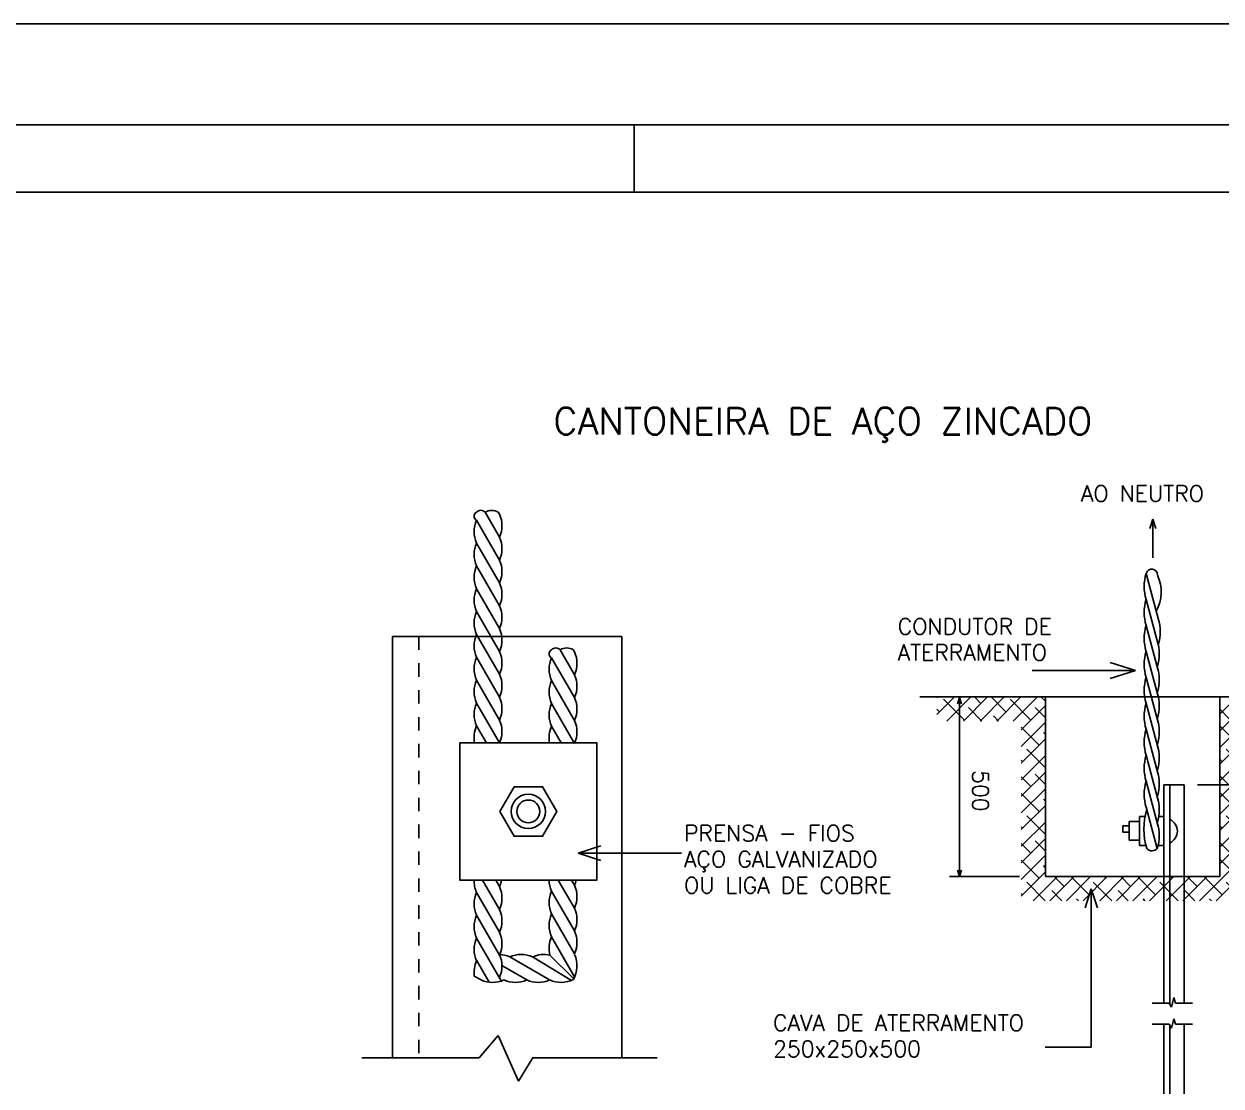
# Model space of a CAD drawing. Extents: x 35 to 221, y -13 to 45.
# Drawn here: x 106.83 to 115.74, y 37.54 to 45.44 of the extents above; entities that cross this region are included whole.
import ezdxf

# ---------------------------------------------------------------- set-up
doc = ezdxf.new("R2010")
doc.units = 0
doc.header["$LTSCALE"] = 0.5
doc.header["$MEASUREMENT"] = 0
doc.linetypes.add('HIDDEN2', pattern=[0.1875, 0.125, -0.0625])
doc.layers.get('0').update_dxf_attribs({"linetype": 'CONTINUOUS'})
for name, color, linetype in [('CABO', 2, 'CONTINUOUS'), ('FORMATO', 2, 'CONTINUOUS'), ('LIN', 1, 'CONTINUOUS'), ('PECA', 3, 'CONTINUOUS'), ('PROJ', 1, 'HIDDEN2'), ('TEXTO', 4, 'CONTINUOUS')]:
    doc.layers.add(name, color=color, linetype=linetype)
doc.styles.add('ROMANS', font='romans.shx')

# ---------------------------------------------------------------- blocks, each defined once
blk = doc.blocks.new('A1')
at = {"layer": 'FORMATO', "color": 1}
for p, q in [((-42.8, 30.45), (0.75, 30.45)), ((-25, 29.7), (-25, 29.2))]:
    blk.add_line(p, q, dxfattribs=at)
at = {"layer": 'FORMATO'}
blk.add_line((-41.3, 29.7), (0, 29.7), dxfattribs=at)
at = {"layer": 'FORMATO', "color": 8}
blk.add_line((-40.8, 29.2), (-0.5, 29.2), dxfattribs=at)
blk = doc.blocks.new('A1_50')
at = {"layer": 'FORMATO'}
blk.add_blockref('A1', (57.8214, 13.7022), dxfattribs=at)
blk = doc.blocks.new('*X17')
at = {"color": 0}
for p, q in [((279.7023, 232.4322), (279.8337, 232.5636)), ((279.7023, 232.5559), (279.71, 232.5636)), ((279.9082, 232.3906), (279.7535, 232.5453)), ((279.7775, 232.3836), (279.9575, 232.5636)), ((279.9012, 232.3836), (280.0812, 232.5636)), ((280.032, 232.5144), (279.9827, 232.5636)), ((280.025, 232.3836), (280.205, 232.5636)), ((280.2176, 232.4525), (280.1065, 232.5636)), ((280.1487, 232.3836), (280.3287, 232.5636)), ((280.4032, 232.3906), (280.2485, 232.5453)), ((280.2724, 232.3836), (280.4524, 232.5636)), ((280.3311, 232.3186), (280.5111, 232.4986)), ((280.5111, 232.5302), (280.4777, 232.5636)), ((281.8081, 232.5581), (281.8136, 232.5636)), ((281.8081, 232.4344), (281.9374, 232.5636)), ((281.8081, 232.3106), (282.0611, 232.5636)), ((282.0119, 232.5144), (281.9626, 232.5636)), ((282.0049, 232.3836), (282.1849, 232.5636)), ((282.1975, 232.4525), (282.0864, 232.5636)), ((282.1286, 232.3836), (282.3086, 232.5636)), ((282.3831, 232.3906), (282.2284, 232.5453)), ((282.2523, 232.3836), (282.4323, 232.5636)), ((282.3761, 232.3836), (282.5561, 232.5636)), ((282.5068, 232.5144), (282.4576, 232.5636)), ((282.4998, 232.3836), (282.6309, 232.5147)), ((282.6309, 232.514), (282.5813, 232.5636)), ((279.7226, 232.4525), (279.7023, 232.4728)), ((280.039, 232.3836), (279.9392, 232.4835)), ((280.1627, 232.3836), (280.1248, 232.4216)), ((280.5111, 232.4064), (280.4341, 232.4835)), ((281.8881, 232.3906), (281.8081, 232.4706)), ((282.0189, 232.3836), (281.9191, 232.4835)), ((282.1426, 232.3836), (282.1047, 232.4216)), ((282.5138, 232.3836), (282.414, 232.4835)), ((282.6309, 232.3903), (282.5996, 232.4216)), ((280.3311, 232.1949), (280.5111, 232.3749)), ((280.4651, 232.205), (280.3311, 232.3389)), ((281.8081, 232.1869), (281.9881, 232.3669)), ((281.95, 232.205), (281.8081, 232.3469)), ((282.6236, 232.3836), (282.6309, 232.391)), ((280.3311, 232.0711), (280.5111, 232.2511)), ((280.5111, 232.2827), (280.496, 232.2978)), ((281.8081, 232.0632), (281.9881, 232.2432)), ((281.9881, 232.2906), (281.9809, 232.2978)), ((280.5111, 232.0352), (280.3723, 232.1741)), ((281.9881, 232.0432), (281.8572, 232.1741)), ((280.3311, 231.9474), (280.5111, 232.1274)), ((280.3413, 232.0813), (280.3311, 232.0915)), ((281.8081, 231.9394), (281.9881, 232.1194)), ((281.8262, 232.0813), (281.8081, 232.0994)), ((280.3311, 231.8236), (280.5111, 232.0036)), ((280.4032, 231.8957), (280.3311, 231.9677)), ((280.5111, 231.9115), (280.4341, 231.9885)), ((281.8081, 231.8157), (281.9881, 231.9957)), ((281.8881, 231.8957), (281.8081, 231.9757)), ((281.9881, 231.9194), (281.9191, 231.9885)), ((280.3311, 231.6999), (280.5111, 231.8799)), ((280.4651, 231.7101), (280.3311, 231.844)), ((280.5111, 231.7877), (280.496, 231.8029)), ((281.8081, 231.6919), (281.9881, 231.8719)), ((281.95, 231.7101), (281.8081, 231.8519)), ((281.9881, 231.7957), (281.9809, 231.8029)), ((280.3311, 231.5761), (280.5111, 231.7561)), ((281.8081, 231.5682), (281.9881, 231.7482)), ((280.3311, 231.4524), (280.5111, 231.6324)), ((280.5111, 231.5402), (280.3723, 231.6791)), ((281.8081, 231.4444), (281.9881, 231.6244)), ((281.9881, 231.5482), (281.8572, 231.6791)), ((280.3413, 231.5863), (280.3311, 231.5965)), ((281.8262, 231.5863), (281.8081, 231.6044)), ((280.3311, 231.3286), (280.5111, 231.5086)), ((280.4032, 231.4007), (280.3311, 231.4727)), ((280.5111, 231.4165), (280.4341, 231.4935)), ((281.8081, 231.3207), (281.9881, 231.5007)), ((281.8881, 231.4007), (281.8081, 231.4807)), ((281.9881, 231.4244), (281.9191, 231.4935)), ((280.3311, 231.2049), (280.5111, 231.3849)), ((280.4651, 231.2151), (280.3311, 231.349)), ((281.658, 231.0468), (281.9881, 231.377)), ((281.95, 231.2151), (281.8081, 231.3569)), ((280.3311, 231.0812), (280.5111, 231.2612)), ((280.5111, 231.2927), (280.496, 231.3079)), ((281.7817, 231.0468), (281.9881, 231.2532)), ((281.9881, 231.3007), (281.9809, 231.3079)), ((280.5096, 231.0468), (280.3723, 231.1841)), ((280.4205, 231.0468), (280.6005, 231.2268)), ((280.5443, 231.0468), (280.7243, 231.2268)), ((280.6507, 231.1532), (280.5771, 231.2268)), ((280.668, 231.0468), (280.848, 231.2268)), ((280.8363, 231.0913), (280.7008, 231.2268)), ((280.7918, 231.0468), (280.9718, 231.2268)), ((281.0046, 231.0468), (280.8672, 231.1841)), ((280.9155, 231.0468), (281.0955, 231.2268)), ((280.96, 231.2151), (280.9483, 231.2268)), ((281.0393, 231.0468), (281.2193, 231.2268)), ((281.1457, 231.1532), (281.0721, 231.2268)), ((281.163, 231.0468), (281.343, 231.2268)), ((281.3313, 231.0913), (281.1958, 231.2268)), ((281.2867, 231.0468), (281.4667, 231.2268)), ((281.4995, 231.0468), (281.3622, 231.1841)), ((281.4105, 231.0468), (281.5905, 231.2268)), ((281.455, 231.2151), (281.4433, 231.2268)), ((281.5342, 231.0468), (281.7142, 231.2268)), ((281.6406, 231.1532), (281.567, 231.2268)), ((281.8262, 231.0913), (281.6908, 231.2268)), ((281.9881, 231.0532), (281.8572, 231.1841)), ((280.3413, 231.0913), (280.3311, 231.1015)), ((280.6333, 231.0468), (280.5579, 231.1223)), ((281.1283, 231.0468), (281.0528, 231.1223)), ((281.6233, 231.0468), (281.5478, 231.1223)), ((281.9055, 231.0468), (281.9881, 231.1295)), ((280.7571, 231.0468), (280.7435, 231.0604)), ((281.2521, 231.0468), (281.2385, 231.0604)), ((281.747, 231.0468), (281.7334, 231.0604))]:
    blk.add_line(p, q, dxfattribs=at)

msp = doc.modelspace()

# ---------------------------------------------------------------- linework, layer by layer
at = {"layer": 'CABO'}
for p, q in [((110.3712376, 41.6228525), (110.2640082, 41.8085793)), ((110.3712376, 41.7928525), (110.3621577, 41.8085793)), ((110.3712376, 41.4528525), (110.2000088, 41.7494295)), ((110.3712376, 41.2828525), (110.2000088, 41.5794295)), ((110.3712376, 41.1128525), (110.2000088, 41.4094295)), ((110.3712376, 40.9428525), (110.2000088, 41.2394295)), ((110.3712376, 40.7728525), (110.2000088, 41.0694295)), ((110.3712376, 40.6028525), (110.2000088, 40.8994295)), ((110.3712376, 40.4328525), (110.2000088, 40.7294295)), ((110.9294149, 40.4294402), (110.758186, 40.7260172)), ((110.9294149, 40.5994402), (110.8221854, 40.785167)), ((110.9294149, 40.7694402), (110.920335, 40.785167)), ((110.3712376, 40.2628525), (110.2000088, 40.5594295)), ((110.9294149, 40.2594402), (110.758186, 40.5560172)), ((110.3712376, 40.0928525), (110.2000088, 40.3894295)), ((110.9294149, 40.0894402), (110.758186, 40.3860172)), ((110.2730881, 40.0928525), (110.2000088, 40.2194295)), ((110.8292952, 40.0928525), (110.758186, 40.2160172)), ((110.3712376, 38.8538705), (110.2448084, 39.0728525)), ((110.3712376, 39.0238705), (110.3429579, 39.0728525)), ((110.9294149, 38.8638841), (110.8087669, 39.0728525)), ((110.9294149, 39.0338841), (110.9069164, 39.0728525)), ((110.3712376, 38.6838705), (110.2000088, 38.9804476)), ((110.9294149, 38.6938841), (110.758186, 38.9904612)), ((110.3712376, 38.5138705), (110.2000088, 38.8104476)), ((110.9294149, 38.5238841), (110.758186, 38.8204612)), ((110.3836927, 38.3216542), (110.2000088, 38.6398041)), ((110.9317632, 38.3485099), (110.758186, 38.6504612)), ((110.7440712, 38.3294813), (110.4474941, 38.5007101)), ((110.9073655, 38.3241491), (110.6174941, 38.5007101)), ((110.7465284, 38.5140889), (110.9233491, 38.3368116)), ((110.2941673, 38.312899), (110.2000088, 38.4759863)), ((110.5740712, 38.3294813), (110.3892883, 38.4361657)), ((110.2340712, 38.3294813), (110.1836718, 38.3585793))]:
    msp.add_line(p, q, dxfattribs=at)
for centre, radius, start, end in [((110.2151729, 41.7790044), 0.0332359, 117.14584782, 242.85415211), ((110.2320085, 41.7794242), 0.0432897, 42.33683668, 137.66316333), ((110.313083, 41.7294712), 0.0930937, 58.18659735, 121.81340304), ((110.1803763, 41.7078525), 0.2089331, 335.99422037, 24.00577963), ((110.3908701, 41.6644295), 0.2089331, 155.99422037, 204.00577963), ((110.1803763, 41.5378525), 0.2089331, 335.99422037, 24.00577963), ((110.3908701, 41.4944295), 0.2089331, 155.99422037, 204.00577963), ((110.1803763, 41.3678525), 0.2089331, 335.99422037, 24.00577963), ((110.3908701, 41.3244295), 0.2089331, 155.99422037, 204.00577963), ((110.1803763, 41.1978525), 0.2089331, 335.99422037, 24.00577963), ((110.3908701, 41.1544295), 0.2089331, 155.99422037, 204.00577963), ((110.3908701, 40.9844295), 0.2089331, 155.99422037, 204.00577963), ((110.1803763, 41.0278525), 0.2089331, 335.99422037, 24.00577963), ((110.3908701, 40.8144295), 0.2089331, 155.99422037, 204.00577963), ((110.1803763, 40.8578525), 0.2089331, 335.99422037, 24.00577963), ((110.7901857, 40.7560119), 0.0432897, 42.33683668, 137.66316333), ((110.8712602, 40.7046673), 0.094279, 58.63240146, 121.36759906), ((110.3908701, 40.6444295), 0.2089331, 155.99422037, 204.00577963), ((110.1803763, 40.6878525), 0.2089331, 335.99422037, 24.00577963), ((110.7733501, 40.7555921), 0.0332359, 117.14584782, 242.85415211), ((110.9490473, 40.6410172), 0.2089331, 155.99422037, 204.00577963), ((110.7385535, 40.6844402), 0.2089331, 335.99422037, 24.00577963), ((110.3908701, 40.4744295), 0.2089331, 155.99422037, 204.00577963), ((110.1803763, 40.5178525), 0.2089331, 335.99422037, 24.00577963), ((110.9490473, 40.4710172), 0.2089331, 155.99422037, 204.00577963), ((110.7385535, 40.5144402), 0.2089331, 335.99422037, 24.00577963), ((110.3908701, 40.3044295), 0.2089331, 155.99422037, 204.00577963), ((110.1803763, 40.3478525), 0.2089331, 335.99422037, 24.00577963), ((110.9490473, 40.3010172), 0.2089331, 155.99422037, 204.00577963), ((110.7385535, 40.3444402), 0.2089331, 335.99422037, 24.00577963), ((110.3908701, 40.1344295), 0.2089331, 155.99422037, 191.47830591), ((110.1803763, 40.1778525), 0.2089331, 335.99422037, 24.00577963), ((110.9490473, 40.1310172), 0.2089331, 155.99422037, 190.52500895), ((110.7385535, 40.1744402), 0.2089331, 335.99422037, 24.00577963), ((110.3908701, 39.0654476), 0.2089331, 177.96891906, 204.00577963), ((110.1803763, 39.1088705), 0.2089331, 335.99422037, 350.07317583), ((110.1803763, 38.9388705), 0.2089331, 335.99422037, 24.00577963), ((110.9490473, 39.0754612), 0.2089331, 180.71539031, 204.00577963), ((110.7385535, 39.1188841), 0.2089331, 335.99422037, 347.27231817), ((110.7385535, 38.9488841), 0.2089331, 335.99422037, 24.00577963), ((110.3908701, 38.8954476), 0.2089331, 155.99422037, 204.00577963), ((110.9490473, 38.9054612), 0.2089331, 155.99422037, 204.00577963), ((110.1803763, 38.7688705), 0.2089331, 335.99422037, 24.00577963), ((110.7385535, 38.7788841), 0.2089331, 335.99422037, 24.00577963), ((110.3908701, 38.7254476), 0.2089331, 155.99422037, 204.00577963), ((110.9490473, 38.7354612), 0.2089331, 155.99422037, 204.00577963), ((110.1803763, 38.5988705), 0.2089331, 335.99422037, 24.00577963), ((110.7385535, 38.6088841), 0.2089331, 335.99422037, 24.00577963), ((110.3908701, 38.5554476), 0.2089331, 155.99422037, 204.00577963), ((110.9490473, 38.5654612), 0.2089331, 155.99422037, 194.23377999), ((110.3624941, 38.3098488), 0.2089331, 65.99422037, 88.36619066), ((110.1803763, 38.4331936), 0.2089331, 335.99422037, 24.00577963), ((110.5324941, 38.3098488), 0.2089331, 65.99422037, 114.00577963), ((110.7024941, 38.3098488), 0.2089331, 77.83324531, 114.00577963), ((110.7385535, 38.4342982), 0.2089331, 330.77367961, 24.00577963), ((110.3908701, 38.3854476), 0.2089331, 155.99422037, 187.38854167), ((110.3190712, 38.5203426), 0.2089331, 245.99422037, 294.00577963), ((110.4890712, 38.5203426), 0.2089331, 245.99422037, 294.00577963), ((110.6590712, 38.5203426), 0.2089331, 245.99422037, 294.00577963), ((110.8298553, 38.5203426), 0.2089331, 245.99422037, 295.83033168)]:
    msp.add_arc(centre, radius, start, end, dxfattribs=at)
at = {"layer": 'LIN'}
for p, q in [((115.2320924, 41.7573513), (115.2095624, 41.6870244)), ((115.2320924, 41.7573513), (115.2320924, 41.4691209)), ((115.2320924, 41.7573513), (115.2546225, 41.6870244)), ((115.1031299, 40.6311838), (114.3345156, 40.6311838)), ((115.1031299, 40.6311838), (114.9155914, 40.691264)), ((115.1031299, 40.6311838), (114.9155914, 40.5711037)), ((113.7932528, 40.4309844), (113.7782328, 40.3840998)), ((113.7932528, 40.4309844), (113.7932528, 39.4069592)), ((113.7932528, 40.4309844), (113.8082729, 40.3840998)), ((114.4330123, 40.435455), (115.729987, 40.435455)), ((115.5642506, 39.7801638), (116.8563361, 39.7801638)), ((113.7932528, 39.0984644), (113.7932528, 39.4069592)), ((110.9562299, 39.2717427), (111.1250145, 39.3258148)), ((110.9562299, 39.2717427), (111.7248442, 39.2717427)), ((110.9562299, 39.2717427), (111.1250145, 39.2176705)), ((111.013619, 39.2717427), (111.6629685, 39.2717427)), ((113.7932528, 39.0984644), (113.7782328, 39.145349)), ((113.7932528, 39.0984644), (113.8082729, 39.145349)), ((114.2413254, 39.0986229), (113.7196418, 39.0986229)), ((114.7748891, 39.0077589), (114.729829, 38.8671051)), ((114.7748891, 39.0077589), (114.7748891, 37.8285772)), ((114.7748891, 39.0077589), (114.8199492, 38.8671051)), ((114.7748891, 37.8285772), (114.4325536, 37.8285772))]:
    msp.add_line(p, q, dxfattribs=at)
at = {"layer": 'LIN', "color": 2}
for p, q in [((115.1832154, 41.3530034), (115.2732154, 41.0171188)), ((115.1832154, 41.1598182), (115.2732154, 40.8239337)), ((115.1832154, 40.9666331), (115.2732154, 40.6307485)), ((115.1832154, 40.7734479), (115.2732154, 40.4375633)), ((115.1832154, 40.5802627), (115.2732154, 40.2443782)), ((115.1832154, 40.3870776), (115.2732154, 40.051193)), ((115.1832154, 40.1938924), (115.2732154, 39.8580078)), ((115.1832154, 40.0007072), (115.2732154, 39.6648227)), ((115.1832154, 39.8075221), (115.2732154, 39.4716375)), ((115.3150137, 39.7801638), (115.3150137, 38.1559876)), ((115.3150137, 39.7801638), (115.4650137, 39.7801638)), ((115.3594684, 39.7801638), (115.3594684, 38.1483892)), ((115.4650137, 39.7801638), (115.4650137, 38.1559876)), ((115.1832154, 39.6143369), (115.2655809, 39.3069444)), ((115.0101545, 39.475507), (115.0101545, 39.4289673)), ((115.05749, 39.475507), (115.0101545, 39.475507)), ((115.05749, 39.3699177), (115.05749, 39.5071704)), ((115.05749, 39.5071704), (115.1321087, 39.5071704)), ((115.1321087, 39.5460793), (115.1321087, 39.3283984)), ((115.1321087, 39.5460793), (115.1722961, 39.5460793)), ((115.2735327, 39.5460793), (115.3150137, 39.5460793)), ((115.05749, 39.4289673), (115.0101545, 39.4289673)), ((115.1321087, 39.3699177), (115.05749, 39.3699177)), ((115.1321087, 39.3283984), (115.1861988, 39.3283984)), ((115.2672656, 39.3283984), (115.3150137, 39.3283984)), ((115.2267977, 38.1579978), (115.3535876, 38.1579978)), ((115.3535876, 38.1579978), (115.3719387, 38.128014)), ((115.3719387, 38.128014), (115.3886216, 38.1979762)), ((115.3886216, 38.1979762), (115.4019679, 38.1579978)), ((115.4019679, 38.1579978), (115.5287577, 38.1579978)), ((115.3719387, 37.9697664), (115.3886216, 38.0397286)), ((115.3886216, 38.0397286), (115.4019679, 37.9997502)), ((115.2267977, 37.9997502), (115.3535876, 37.9997502)), ((115.3150137, 37.9963266), (115.3150137, 36.1836922)), ((115.3535876, 37.9997502), (115.3719387, 37.9697664)), ((115.3594684, 37.9901416), (115.3594684, 36.1836922)), ((115.4019679, 37.9997502), (115.5287577, 37.9997502)), ((115.4650137, 37.9963266), (115.4650137, 36.4314911))]:
    msp.add_line(p, q, dxfattribs=at)
at = {"layer": 'LIN', "color": 3}
for p, q in [((109.5751121, 40.8845776), (109.5751121, 37.7512025)), ((111.2824376, 40.8845776), (109.5751121, 40.8845776)), ((111.2824376, 37.7512025), (111.2824376, 40.8845776)), ((113.4986328, 40.435455), (114.4330123, 40.435455)), ((114.4330123, 40.435455), (114.4330123, 39.0986229)), ((115.729987, 39.0986229), (115.729987, 40.435455)), ((115.729987, 40.435455), (116.8875016, 40.435455)), ((114.4330123, 39.0986229), (115.729987, 39.0986229)), ((110.2203482, 37.7512025), (110.3607775, 37.9158784)), ((110.3607775, 37.9158784), (110.5112376, 37.5753515)), ((109.3476799, 37.7512025), (110.2203482, 37.7512025)), ((110.5112376, 37.5753515), (110.6215749, 37.7556304)), ((110.6188649, 37.7512025), (111.5443965, 37.7512025))]:
    msp.add_line(p, q, dxfattribs=at)
at = {"layer": 'LIN', "color": 2}
for centre, radius, start, end in [((115.4867196, 41.2564108), 0.3185042, 162.34592387, 197.65407613), ((115.2249435, 41.3424014), 0.0430539, 359.72188783, 165.74430977), ((115.0049676, 41.2155375), 0.2904486, 330.66638227, 25.20157691), ((115.4867196, 41.0632257), 0.3185042, 162.34592387, 197.65407613), ((114.9697111, 40.9205262), 0.3185042, 342.34592387, 17.65407613), ((115.4867196, 40.8700405), 0.3185042, 162.34592387, 197.65407613), ((114.9620767, 40.7558332), 0.3185042, 342.34592387, 17.65407613), ((115.4867196, 40.6768553), 0.3185042, 162.34592387, 197.65407613), ((114.9620767, 40.562648), 0.3185042, 342.34592387, 17.65407613), ((115.4867196, 40.4836702), 0.3185042, 162.34592387, 197.65407613), ((114.9620767, 40.3694628), 0.3185042, 342.34592387, 17.65407613), ((115.4867196, 40.290485), 0.3185042, 162.34592387, 197.65407613), ((114.9620767, 40.1762777), 0.3185042, 342.34592387, 17.65407613), ((115.4867196, 40.0972998), 0.3185042, 162.34592387, 197.65407613), ((115.4867196, 39.9041147), 0.3185042, 162.34592387, 197.65407613), ((114.9620767, 39.9830925), 0.3185042, 342.34592387, 17.65407613), ((114.9620767, 39.7899073), 0.3185042, 342.34592387, 17.65407613), ((115.4867196, 39.7109295), 0.3185042, 162.34592387, 197.65407613), ((114.9620767, 39.5967222), 0.3185042, 342.34592387, 17.65407613), ((115.6434431, 39.4508945), 0.4777564, 162.34592387, 197.65407613), ((114.9620767, 39.403537), 0.3185042, 342.34592387, 17.65407613), ((115.3173644, 39.4361389), 0.0975108, 295.58105543, 64.41894456), ((115.2264303, 39.3438643), 0.0538131, 224.71021507, 316.67974007)]:
    msp.add_arc(centre, radius, start, end, dxfattribs=at)
at = {"layer": 'PECA'}
msp.add_lwpolyline([(110.0754808, 40.0928525), (110.0754808, 39.0728525), (111.0954808, 39.0728525), (111.0954808, 40.0928525)], close=True, dxfattribs=at)
at = {"layer": 'PECA', "color": 2}
msp.add_lwpolyline([(110.4792308, 39.7668829), (110.3729808, 39.5828525), (110.4792308, 39.3988221), (110.6917308, 39.3988221), (110.7979808, 39.5828525), (110.6917308, 39.7668829)], close=True, dxfattribs=at)
for radius in [0.1275, 0.085]:
    msp.add_circle((110.5854808, 39.5828525), radius, dxfattribs=at)
at = {"layer": 'PROJ', "color": 2}
msp.add_line((109.770235, 40.8845776), (109.770235, 37.7512025), dxfattribs=at)

# ---------------------------------------------------------------- block references
msp.add_blockref('A1_50', (78.5511551, 1.2881592))
at = {"layer": 'LIN', "color": 2}
msp.add_blockref('*X17', (-166.0781362, -192.1281856), dxfattribs=at)

# ---------------------------------------------------------------- texts
at = {"layer": 'TEXTO', "color": 4, "style": 'ROMANS'}
msp.add_text('CANTONEIRA DE AÇO ZINCADO', height=0.2, dxfattribs=at).set_placement((110.7716779, 42.3860667))
at = {"layer": 'TEXTO', "style": 'ROMANS'}
for s, p in [('AO NEUTRO', (114.6978413, 41.8874431)), ('CONDUTOR DE', (113.3343094, 40.8991136)), ('ATERRAMENTO', (113.3343094, 40.7048279)), ('PRENSA - FIOS', (111.7442063, 39.3615962)), ('AÇO GALVANIZADO', (111.7442063, 39.1673105)), ('OU LIGA DE COBRE', (111.7442063, 38.9730248)), ('CAVA DE ATERRAMENTO', (112.4069035, 37.9504239)), ('250x250x500', (112.4069035, 37.7561382))]:
    msp.add_text(s, height=0.12, dxfattribs=at).set_placement(p)
msp.add_text('500', height=0.12, rotation=270, dxfattribs=at).set_placement((113.8896386, 39.8901269))

doc.saveas('drawing.dxf')
